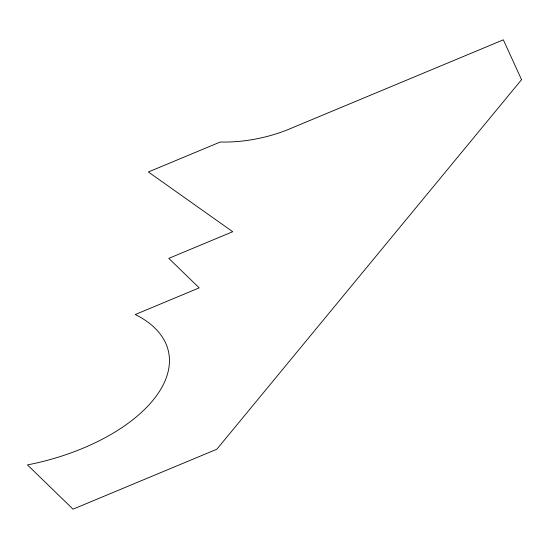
<?xml version="1.0" encoding="UTF-8"?>
<svg xmlns="http://www.w3.org/2000/svg" width="549" height="549" viewBox="0 0 549 549"><rect width="100%" height="100%" fill="white"/><g stroke="black" fill="none" stroke-linecap="round" stroke-linejoin="round"><path stroke-width="0.82" d="M521.55 79.687L216.848 449.219L73.024 509.177L27.45 464.914A154.269 80.147 -12.6 0 0 156.815 395.28A154.269 80.147 -12.6 0 0 135.26 314.522L199.184 287.875L168.797 258.366L232.721 231.719L148.374 171.981L220.286 142.006A93.193 48.415 -12.6 0 0 287.614 129.756L503.351 39.823L521.55 79.687"/></g></svg>
